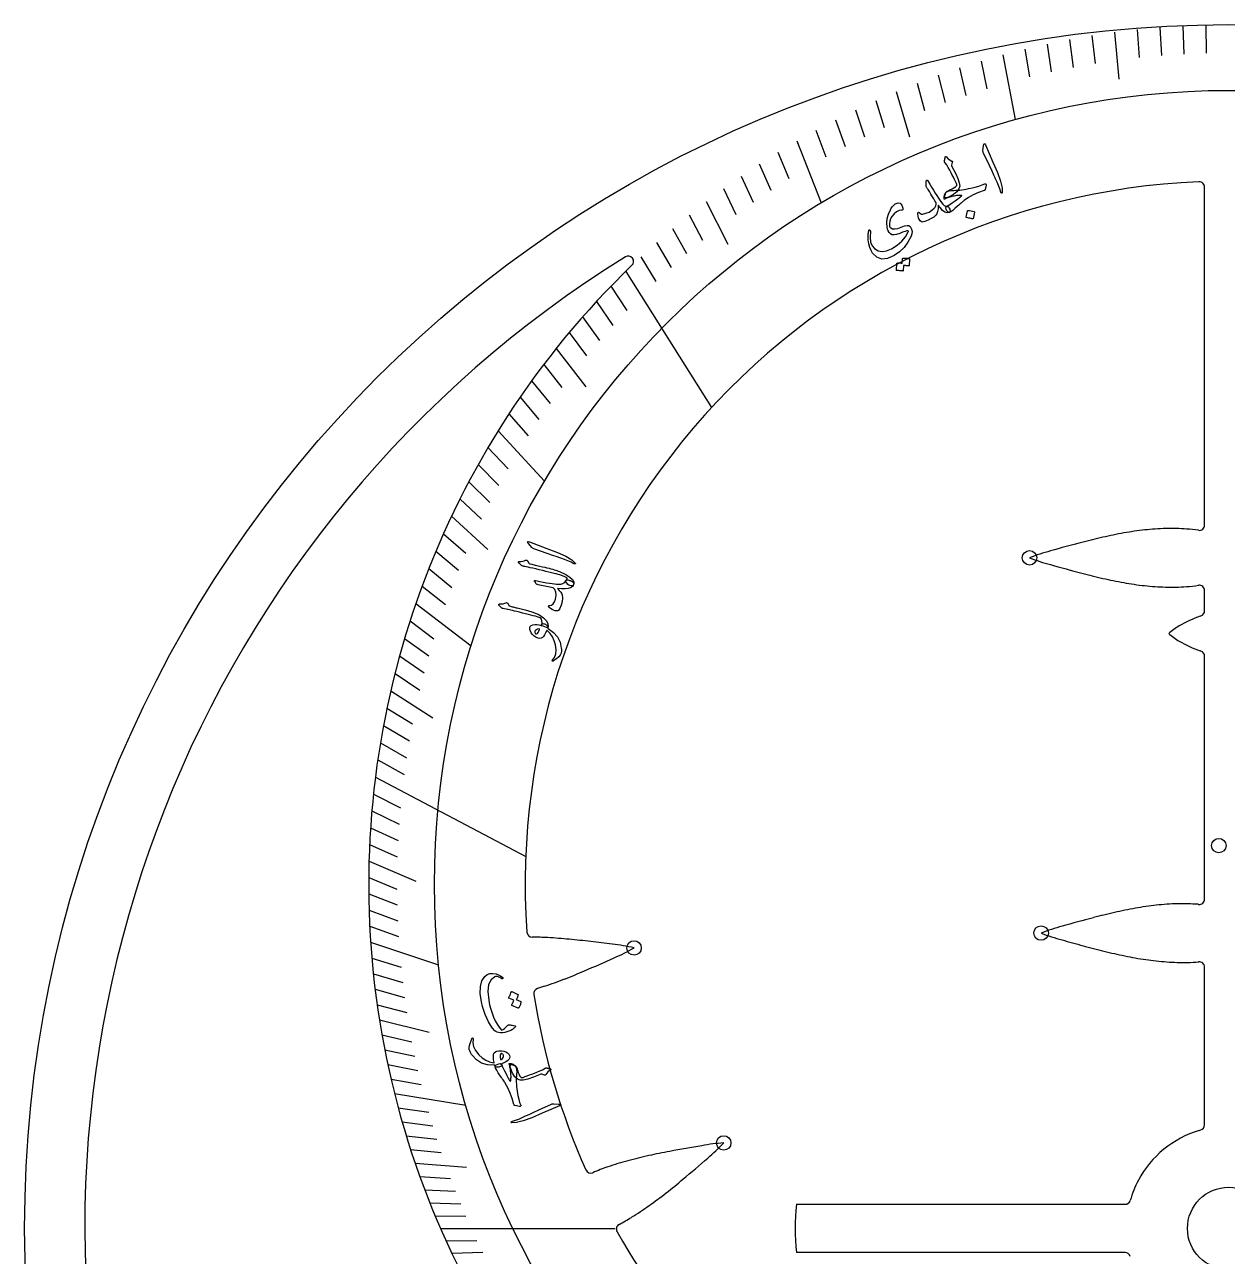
# Model space of a CAD drawing. Header units: millimetres. Extents: x -56 to 56, y -56 to 56.
# Drawn here: x -55.8 to -0.1, y -1.3 to 55.8 of the extents above; entities that cross this region are included whole.
import ezdxf

# ---------------------------------------------------------------- set-up
doc = ezdxf.new("R2010")
doc.units = ezdxf.units.MM
for name, color, linetype in [('CUT_INNER', 6, 'Continuous'), ('CUT_OUTER', 1, 'Continuous'), ('ENGRAVE', 7, 'Continuous'), ('ENGRAVE_FINE', 8, 'Continuous'), ('TEXT', 5, 'Continuous')]:
    doc.layers.add(name, color=color, linetype=linetype)

msp = doc.modelspace()

# ---------------------------------------------------------------- linework, layer by layer
at = {"layer": 'CUT_INNER'}
for points in [[(-1.116, 32.607), (-1.116, 48.267)], [(-1.116, 28.631), (-1.116, 29.563)], [(-1.32, 28.383), (-1.285, 28.395)], [(-1.285, 26.756), (-1.32, 26.768)], [(-1.116, 15.269), (-1.116, 26.52)], [(-1.411, 15.022), (-1.391, 15.02)], [(-1.116, 4.802), (-1.116, 12.109)], [(-31.711, 11.223), (-32.028, 11.122)], [(-1.375, 4.539), (-1.296, 4.562)], [(-20.034, 1.116), (-20.029, 1.116), (-4.802, 1.116)], [(-4.802, -1.116), (-20.029, -1.116), (-20.034, -1.116)]]:
    msp.add_lwpolyline(points, dxfattribs=at)
msp.add_circle((0, 0), 1.91, dxfattribs=at)
for centre, radius, start, end in [((0, 15.945), 32.601, 92.4188, 183.8888), ((-1.366, 48.267), 0.25, 0, 92.2852), ((0, 0), 53.01, 121.8334, 268.5162), ((0, 15.945), 39.855, 133.9397, 237.8998), ((-27.828, 44.824), 0.25, 313.8226, 121.8164), ((-1.366, 32.607), 0.25, 261.1226, 360), ((1.505, -0.018), 32.885, 102.8921, 104.6339), ((-1.242, 11.997), 20.559, 100.1383, 102.9003), ((-2.279, 17.8), 14.665, 96.3045, 100.1384), ((-2.626, 20.918), 11.528, 91.4577, 96.296), ((-2.672, 22.61), 9.835, 85.781, 91.4404), ((-2.242, 27.113), 5.313, 80.9299, 86.8262), ((9.364, -30.165), 64.04, 104.62257, 105.97285), ((-6.112, 23.183), 8.495, 104.6346, 111.5224), ((-6.115, 38.979), 8.486, 248.4758, 255.3619), ((10.36, 95.977), 67.814, 254.06341, 255.33844), ((1.514, 62.222), 32.92, 255.3644, 257.1026), ((-1.237, 50.197), 20.584, 257.0944, 259.8499), ((-2.277, 44.388), 14.683, 259.8498, 263.6745), ((-2.625, 41.265), 11.54, 263.6829, 268.5111), ((-2.672, 39.568), 9.843, 268.5283, 274.179), ((-2.246, 35.084), 5.34, 273.1322, 279.0683), ((-1.366, 29.563), 0.25, 0, 98.8774), ((-1.366, 28.631), 0.25, 288.7969, 360), ((1.079, 21.891), 6.921, 110.2804, 119.1679), ((1.086, 22.862), 6.096, 123.6772, 129.3499), ((1.7, 33.118), 7.126, 231.0604, 235.9125), ((1.078, 33.258), 6.919, 240.8309, 249.7208), ((-1.366, 26.52), 0.25, 360, 71.2031), ((-1.743, 0.404), 14.665, 96.3045, 100.1384), ((-2.089, 3.522), 11.528, 91.4577, 96.296), ((-2.135, 5.214), 9.835, 85.781, 91.4404), ((-1.366, 15.269), 0.25, 264.2315, 360), ((9.901, -47.562), 64.04, 104.62257, 105.97285), ((2.042, -17.414), 32.885, 102.8921, 104.6339), ((-0.705, -5.399), 20.559, 100.1383, 102.9003), ((-32.276, 13.752), 0.25, 184.043, 269.2518), ((-5.575, 5.786), 8.495, 104.6346, 111.5224), ((-32.331, 0.766), 12.736, 86.4896, 89.7675), ((-32.986, -12.009), 25.527, 84.5471, 86.7793), ((-34.755, -30.654), 44.256, 83.2658, 84.5611), ((-37.948, -58.233), 72.019, 82.51338, 83.316), ((-29.482, 4.725), 8.498, 76.9199, 83.7971), ((-5.578, 21.583), 8.486, 248.4758, 255.3619), ((12.037, 82.628), 72.019, 254.07588, 254.8785), ((-31.802, 20.362), 8.496, 293.0722, 299.96), ((4.832, 55.816), 44.256, 254.8283, 256.1236), ((0.346, 37.633), 25.527, 256.1096, 258.3418), ((-1.346, 29.426), 17.148, 258.3379, 261.6289), ((-54.938, 70.861), 64.04, 293.06007, 294.41035), ((-1.969, 25.2), 12.876, 261.6329, 265.9749), ((-2.134, 22.885), 10.555, 265.9879, 271.2565), ((-1.928, 17.894), 5.563, 270.2637, 275.5424), ((-1.366, 12.109), 0.25, 360, 95.7685), ((-38.26, 30.711), 20.559, 288.5758, 291.3378), ((-42.74, 42.193), 32.885, 291.3296, 293.0714), ((-31.952, 10.884), 0.25, 107.6232, 188.9648), ((-0.012, 15.941), 32.588, 188.9979, 203.953), ((-1.366, 4.802), 0.25, 286.1719, 360), ((0, 0), 4.743, 106.8565, 151.8935), ((-19.8, -28.778), 32.92, 100.6769, 102.4151), ((-13.366, -63.074), 67.814, 99.37591, 100.65094), ((-22.84, -4.516), 8.498, 93.7949, 100.6721), ((-29.599, 9.775), 8.496, 309.9472, 316.835), ((-23.999, -11.035), 14.683, 105.1623, 108.987), ((-22.455, -16.731), 20.584, 102.4069, 105.1624), ((-66.398, 51.383), 64.04, 309.93507, 311.28535), ((-29.565, 2.813), 0.25, 204.082, 292.6314), ((-25.946, -5.545), 8.858, 108.6294, 113.434), ((-46.404, 27.49), 32.885, 308.2046, 309.9464), ((-0.025, 0.011), 4.716, 151.8732, 164.1876), ((-38.783, 17.803), 20.559, 305.4508, 308.2128), ((-4.802, 1.366), 0.25, 270, 343.8281), ((-35.365, 13.002), 14.665, 301.617, 305.4509), ((-8.7, 0), 11.389, 174.3779, 185.6221), ((-28.129, -0.034), 0.25, 117.9936, 209.707), ((-31.883, 7.204), 7.904, 297.3979, 302.1581), ((-0.003, 15.942), 32.597, 209.598, 237.4712), ((-4.802, -1.366), 0.25, 16.1719, 90)]:
    msp.add_arc(centre, radius, start, end, dxfattribs=at)
at = {"layer": 'CUT_OUTER'}
msp.add_circle((0, 0), 55.8, dxfattribs=at)
at = {"layer": 'ENGRAVE'}
for points in [[(-10.467, 54.401), (-9.889, 51.4)], [(-20.019, 50.407), (-18.881, 47.542)], [(-27.946, 44.361), (-23.967, 38.045)], [(-33.854, 36.976), (-31.71, 34.635)], [(-37.667, 28.967), (-35.109, 26.999)], [(-39.543, 20.923), (-32.575, 17.236)], [(-39.764, 13.264), (-36.619, 12.215)], [(-38.657, 6.247), (-35.358, 5.714)], [(-36.526, 0), (-28.435, 0)]]:
    msp.add_lwpolyline(points, dxfattribs=at)
for centre, radius in [((0, 15.945), 36.808), ((-9.229, 31.085), 0.335), ((-0.457, 17.745), 0.335), ((-8.693, 13.689), 0.335), ((-27.558, 13.002), 0.335), ((-23.402, 3.963), 0.335)]:
    msp.add_circle(centre, radius, dxfattribs=at)
at = {"layer": 'ENGRAVE_FINE'}
for points in [[(-5.293, 55.447), (-5.086, 53.279)], [(-4.24, 55.574), (-4.141, 54.271)], [(-3.184, 55.673), (-3.109, 54.369)], [(-2.124, 55.743), (-2.074, 54.438)], [(-1.062, 55.786), (-1.038, 54.48)], [(-8.419, 54.901), (-8.221, 53.608)], [(-7.383, 55.11), (-7.21, 53.814)], [(-6.341, 55.292), (-6.192, 53.994)], [(-9.447, 54.664), (-9.224, 53.374)], [(-12.477, 53.797), (-12.181, 52.519)], [(-11.477, 54.112), (-11.205, 52.83)], [(-13.466, 53.456), (-13.146, 52.184)], [(-15.408, 52.701), (-14.793, 50.598)], [(-14.443, 53.091), (-14.099, 51.824)], [(-16.36, 52.288), (-15.967, 51.032)], [(-18.22, 51.392), (-17.779, 50.149)], [(-17.297, 51.851), (-16.88, 50.602)], [(-19.127, 50.91), (-18.663, 49.675)], [(-20.894, 49.884), (-20.383, 48.665)], [(-21.752, 49.341), (-21.218, 48.13)], [(-22.592, 48.778), (-22.035, 47.576)], [(-23.414, 48.197), (-22.834, 47.004)], [(-24.218, 47.598), (-23.213, 45.624)], [(-25.003, 46.982), (-24.378, 45.807)], [(-25.768, 46.349), (-25.121, 45.185)], [(-26.514, 45.701), (-25.845, 44.547)], [(-27.24, 45.038), (-26.549, 43.895)], [(-28.631, 43.67), (-27.896, 42.55)], [(-29.296, 42.967), (-28.54, 41.859)], [(-29.939, 42.252), (-29.163, 41.156)], [(-30.562, 41.526), (-29.765, 40.442)], [(-31.164, 40.789), (-29.799, 39.003)], [(-31.744, 40.043), (-30.906, 38.986)], [(-32.304, 39.288), (-31.445, 38.244)], [(-32.842, 38.525), (-31.963, 37.494)], [(-33.358, 37.754), (-32.461, 36.738)], [(-34.329, 36.192), (-33.393, 35.206)], [(-34.782, 35.403), (-33.827, 34.431)], [(-35.215, 34.609), (-34.242, 33.653)], [(-35.626, 33.811), (-34.635, 32.87)], [(-36.017, 33.009), (-34.333, 31.466)], [(-36.388, 32.204), (-35.361, 31.296)], [(-36.737, 31.397), (-35.694, 30.505)], [(-37.067, 30.588), (-36.007, 29.713)], [(-37.377, 29.778), (-36.3, 28.92)], [(-37.938, 28.156), (-36.829, 27.332)], [(-38.19, 27.345), (-37.065, 26.54)], [(-38.422, 26.535), (-37.282, 25.747)], [(-38.636, 25.726), (-37.481, 24.957)], [(-38.831, 24.919), (-36.879, 23.666)], [(-39.009, 24.114), (-37.825, 23.382)], [(-39.168, 23.312), (-37.971, 22.599)], [(-39.31, 22.512), (-38.099, 21.819)], [(-39.435, 21.716), (-38.211, 21.042)], [(-39.634, 20.135), (-38.385, 19.5)], [(-39.709, 19.35), (-38.448, 18.736)], [(-39.768, 18.57), (-38.495, 17.976)], [(-39.812, 17.796), (-38.528, 17.222)], [(-39.84, 17.026), (-37.678, 16.102)], [(-39.853, 16.262), (-38.548, 15.729)], [(-39.852, 15.504), (-38.537, 14.992)], [(-39.837, 14.751), (-38.512, 14.26)], [(-39.807, 14.004), (-38.474, 13.535)], [(-39.708, 12.531), (-38.357, 12.104)], [(-39.639, 11.804), (-38.28, 11.399)], [(-39.557, 11.084), (-38.191, 10.701)], [(-39.463, 10.371), (-38.089, 10.01)], [(-39.357, 9.665), (-37.051, 9.099)], [(-39.239, 8.966), (-37.852, 8.649)], [(-39.11, 8.275), (-37.717, 7.98)], [(-38.969, 7.591), (-37.572, 7.319)], [(-38.818, 6.915), (-37.416, 6.665)], [(-38.485, 5.586), (-37.073, 5.381)], [(-38.303, 4.934), (-36.888, 4.751)], [(-38.112, 4.289), (-36.694, 4.129)], [(-37.911, 3.652), (-36.49, 3.515)], [(-37.702, 3.023), (-35.323, 2.832)], [(-37.483, 2.402), (-36.057, 2.311)], [(-37.256, 1.789), (-35.829, 1.721)], [(-37.021, 1.185), (-35.592, 1.139)], [(-36.777, 0.588), (-35.348, 0.566)], [(-36.267, -0.58), (-34.838, -0.557)], [(-36.001, -1.152), (-34.573, -1.107)]]:
    msp.add_lwpolyline(points, dxfattribs=at)
at = {"layer": 'TEXT'}
for points in [[(-11.364, 50.185), (-11.351, 50.258), (-11.332, 50.289), (-11.305, 50.277), (-11.272, 50.223), (-10.925, 49.432), (-10.715, 48.945), (-10.575, 48.548), (-10.502, 48.239), (-10.497, 48.021), (-10.503, 48.001), (-10.509, 47.989), (-10.518, 47.985), (-10.527, 47.989), (-10.536, 47.997), (-10.544, 48.008), (-10.552, 48.023), (-10.558, 48.041), (-10.606, 48.186), (-10.663, 48.337), (-10.729, 48.494), (-10.806, 48.658), (-10.825, 48.702), (-10.878, 48.818), (-10.965, 49.007), (-11.086, 49.268), (-11.363, 49.845), (-11.376, 49.877), (-11.384, 49.907), (-11.388, 49.936), (-11.387, 49.963)], [(-12.614, 48.438), (-12.658, 48.529), (-12.705, 48.625), (-12.756, 48.725), (-12.81, 48.829), (-12.868, 48.938), (-12.93, 49.051), (-12.996, 49.17), (-13.067, 49.294), (-13.161, 49.411), (-13.168, 49.429), (-13.173, 49.446), (-13.174, 49.464), (-13.173, 49.482), (-13.171, 49.492), (-13.169, 49.504), (-13.166, 49.52), (-13.162, 49.539), (-13.157, 49.562), (-13.151, 49.588), (-13.146, 49.617), (-13.139, 49.65), (-13.137, 49.661), (-13.132, 49.669), (-13.125, 49.676), (-13.116, 49.681), (-13.107, 49.683), (-13.099, 49.681), (-13.09, 49.675), (-13.082, 49.665), (-13.033, 49.609), (-12.976, 49.56), (-12.91, 49.516), (-12.836, 49.477), (-12.817, 49.466), (-12.806, 49.451), (-12.803, 49.434), (-12.808, 49.413), (-12.843, 49.29), (-12.844, 49.276), (-12.842, 49.26), (-12.836, 49.24), (-12.826, 49.218), (-12.665, 48.912), (-12.552, 48.66), (-12.485, 48.462), (-12.465, 48.319), (-12.499, 48.183), (-12.598, 48.052), (-12.76, 47.924), (-12.987, 47.799), (-13.077, 47.767), (-13.132, 47.777), (-13.152, 47.828), (-13.136, 47.92), (-13.131, 47.933), (-13.127, 47.945), (-13.123, 47.958), (-13.12, 47.97), (-13.116, 47.982), (-13.113, 47.993), (-13.109, 48.004), (-13.106, 48.015), (-13.096, 48.038), (-13.081, 48.057), (-13.061, 48.073), (-13.035, 48.086), (-12.919, 48.137), (-12.818, 48.186), (-12.732, 48.234), (-12.662, 48.28), (-12.626, 48.313), (-12.605, 48.35), (-12.601, 48.392), (-12.614, 48.438)], [(-13.067, 47.378), (-13.039, 47.377), (-13.013, 47.367), (-12.99, 47.348), (-12.968, 47.321), (-12.947, 47.285), (-12.93, 47.249), (-12.919, 47.213), (-12.912, 47.177), (-12.912, 47.144), (-12.917, 47.118), (-12.928, 47.099), (-12.946, 47.087), (-13.052, 47.074), (-13.16, 47.108), (-13.268, 47.19), (-13.378, 47.32), (-13.395, 47.343), (-13.41, 47.363), (-13.422, 47.38), (-13.433, 47.394), (-13.441, 47.405), (-13.446, 47.412), (-13.45, 47.417), (-13.451, 47.419), (-13.46, 47.426), (-13.466, 47.426), (-13.469, 47.42), (-13.469, 47.407), (-13.47, 47.26), (-13.489, 47.137), (-13.525, 47.037), (-13.579, 46.962), (-13.67, 46.881), (-13.784, 46.806), (-13.921, 46.734), (-14.083, 46.667), (-14.204, 46.651), (-14.299, 46.705), (-14.368, 46.828), (-14.411, 47.022), (-14.412, 47.047), (-14.408, 47.068), (-14.4, 47.083), (-14.387, 47.095), (-14.371, 47.1), (-14.356, 47.098), (-14.339, 47.09), (-14.323, 47.074), (-14.288, 47.04), (-14.254, 47.018), (-14.221, 47.007), (-14.189, 47.008), (-14.028, 47.053), (-13.884, 47.114), (-13.757, 47.193), (-13.646, 47.288), (-13.603, 47.342), (-13.574, 47.402), (-13.56, 47.468), (-13.56, 47.54), (-13.574, 47.568), (-13.611, 47.632), (-13.671, 47.731), (-13.754, 47.865), (-13.798, 47.938), (-13.837, 48.003), (-13.872, 48.061), (-13.903, 48.112), (-13.929, 48.156), (-13.951, 48.192), (-13.969, 48.221), (-13.982, 48.241), (-14, 48.273), (-14.012, 48.303), (-14.018, 48.33), (-14.02, 48.355), (-14.018, 48.387), (-14.017, 48.416), (-14.015, 48.444), (-14.014, 48.47), (-14.013, 48.493), (-14.012, 48.514), (-14.012, 48.532), (-14.013, 48.549), (-14.012, 48.562), (-14.007, 48.573), (-14, 48.581), (-13.989, 48.586), (-13.975, 48.586), (-13.963, 48.583), (-13.953, 48.577), (-13.945, 48.566), (-13.854, 48.41), (-13.767, 48.262), (-13.683, 48.123), (-13.602, 47.993), (-13.524, 47.872), (-13.45, 47.76), (-13.38, 47.656), (-13.314, 47.561), (-13.245, 47.474), (-13.181, 47.415), (-13.122, 47.383), (-13.067, 47.378)], [(-12.736, 48.119), (-12.645, 48.12), (-12.553, 48.125), (-12.457, 48.133), (-12.36, 48.145), (-12.261, 48.16), (-12.159, 48.177), (-12.057, 48.197), (-11.952, 48.22), (-11.752, 48.267), (-11.577, 48.316), (-11.428, 48.367), (-11.303, 48.419), (-11.29, 48.424), (-11.277, 48.425), (-11.267, 48.421), (-11.257, 48.413), (-11.249, 48.403), (-11.244, 48.391), (-11.242, 48.377), (-11.243, 48.362), (-11.281, 48.152), (-11.285, 48.135), (-11.295, 48.121), (-11.309, 48.112), (-11.327, 48.106), (-11.591, 48.017), (-11.835, 47.91), (-12.059, 47.784), (-12.263, 47.641), (-12.274, 47.632), (-12.293, 47.617), (-12.319, 47.595), (-12.353, 47.566), (-12.394, 47.53), (-12.443, 47.487), (-12.499, 47.437), (-12.562, 47.38), (-12.685, 47.27), (-12.79, 47.185), (-12.877, 47.124), (-12.946, 47.087), (-12.967, 47.086), (-12.992, 47.1), (-13.022, 47.128), (-13.056, 47.17), (-13.096, 47.245), (-13.111, 47.305), (-13.1, 47.35), (-13.064, 47.38), (-13.003, 47.412), (-12.92, 47.466), (-12.813, 47.54), (-12.683, 47.634), (-12.617, 47.681), (-12.559, 47.723), (-12.51, 47.759), (-12.468, 47.788), (-12.435, 47.812), (-12.411, 47.83), (-12.395, 47.842), (-12.388, 47.848), (-12.386, 47.851), (-12.384, 47.853), (-12.382, 47.855), (-12.38, 47.857), (-12.379, 47.858), (-12.378, 47.859), (-12.376, 47.86), (-12.374, 47.861), (-12.366, 47.87), (-12.364, 47.876), (-12.369, 47.88), (-12.379, 47.882), (-12.422, 47.885), (-12.468, 47.885), (-12.514, 47.884), (-12.562, 47.88), (-12.612, 47.874), (-12.663, 47.866), (-12.716, 47.856), (-12.771, 47.844), (-12.824, 47.832), (-12.876, 47.818), (-12.927, 47.803), (-12.977, 47.788), (-13.025, 47.771), (-13.071, 47.753), (-13.115, 47.734), (-13.157, 47.714), (-13.169, 47.71), (-13.178, 47.711), (-13.185, 47.717), (-13.189, 47.727), (-13.191, 47.747), (-13.191, 47.767), (-13.191, 47.787), (-13.188, 47.807), (-13.185, 47.828), (-13.181, 47.849), (-13.176, 47.871), (-13.171, 47.894), (-13.157, 47.939), (-13.139, 47.976), (-13.119, 48.005), (-13.095, 48.027), (-13.029, 48.065), (-12.947, 48.093), (-12.849, 48.111), (-12.736, 48.119)], [(-15.158, 47.2), (-15.278, 47.183), (-15.393, 47.128), (-15.505, 47.034), (-15.611, 46.901), (-15.668, 46.796), (-15.703, 46.687), (-15.718, 46.573), (-15.712, 46.456), (-15.707, 46.434), (-15.697, 46.414), (-15.682, 46.395), (-15.664, 46.378), (-15.581, 46.336), (-15.472, 46.328), (-15.339, 46.353), (-15.181, 46.41), (-15.025, 46.467), (-14.903, 46.491), (-14.816, 46.482), (-14.762, 46.44), (-14.704, 46.326), (-14.676, 46.212), (-14.68, 46.099), (-14.714, 45.987), (-14.862, 45.715), (-15.043, 45.476), (-15.257, 45.271), (-15.506, 45.098), (-15.806, 44.963), (-16.071, 44.935), (-16.302, 45.014), (-16.501, 45.201), (-16.575, 45.323), (-16.634, 45.468), (-16.676, 45.637), (-16.702, 45.829), (-16.705, 45.884), (-16.706, 45.939), (-16.706, 45.992), (-16.704, 46.044), (-16.701, 46.096), (-16.695, 46.146), (-16.689, 46.197), (-16.68, 46.246), (-16.674, 46.268), (-16.664, 46.281), (-16.651, 46.285), (-16.634, 46.279), (-16.621, 46.269), (-16.612, 46.255), (-16.608, 46.24), (-16.607, 46.222), (-16.621, 45.949), (-16.594, 45.724), (-16.526, 45.548), (-16.419, 45.42), (-16.246, 45.318), (-16.058, 45.282), (-15.854, 45.312), (-15.632, 45.408), (-15.371, 45.574), (-15.153, 45.759), (-14.979, 45.964), (-14.848, 46.191), (-14.842, 46.208), (-14.843, 46.221), (-14.851, 46.23), (-14.867, 46.236), (-14.918, 46.236), (-14.999, 46.218), (-15.109, 46.181), (-15.247, 46.125), (-15.39, 46.074), (-15.509, 46.053), (-15.604, 46.062), (-15.675, 46.103), (-15.73, 46.166), (-15.775, 46.238), (-15.808, 46.321), (-15.829, 46.415), (-15.843, 46.613), (-15.823, 46.812), (-15.768, 47.012), (-15.677, 47.214), (-15.65, 47.264), (-15.623, 47.309), (-15.595, 47.35), (-15.567, 47.386), (-15.537, 47.418), (-15.508, 47.445), (-15.479, 47.468), (-15.449, 47.487), (-15.32, 47.536), (-15.22, 47.52), (-15.146, 47.439), (-15.101, 47.293), (-15.098, 47.25), (-15.106, 47.219), (-15.126, 47.203), (-15.158, 47.2)], [(-12.099, 47.169), (-12.097, 47.175), (-12.092, 47.18), (-12.085, 47.183), (-12.076, 47.186), (-12.004, 47.184), (-11.934, 47.175), (-11.865, 47.158), (-11.797, 47.135), (-11.79, 47.13), (-11.785, 47.124), (-11.783, 47.117), (-11.784, 47.11), (-11.838, 46.804), (-11.841, 46.796), (-11.848, 46.791), (-11.858, 46.791), (-11.871, 46.795), (-11.882, 46.798), (-11.9, 46.803), (-11.924, 46.808), (-11.955, 46.815), (-11.992, 46.823), (-12.037, 46.832), (-12.088, 46.842), (-12.147, 46.853), (-12.156, 46.855), (-12.161, 46.859), (-12.163, 46.864), (-12.161, 46.87)], [(-15.11, 44.957), (-15.108, 44.963), (-15.104, 44.968), (-15.098, 44.972), (-15.089, 44.976), (-15.054, 44.98), (-15.019, 44.981), (-14.985, 44.982), (-14.95, 44.98), (-14.916, 44.977), (-14.882, 44.972), (-14.848, 44.965), (-14.813, 44.956), (-14.805, 44.952), (-14.799, 44.946), (-14.796, 44.939), (-14.795, 44.93), (-14.815, 44.62), (-14.817, 44.615), (-14.823, 44.612), (-14.832, 44.611), (-14.844, 44.612), (-14.854, 44.615), (-14.868, 44.617), (-14.888, 44.62), (-14.913, 44.622), (-14.943, 44.625), (-14.979, 44.628), (-15.021, 44.631), (-15.068, 44.634), (-15.082, 44.393), (-15.084, 44.384), (-15.09, 44.38), (-15.1, 44.378), (-15.113, 44.38), (-15.124, 44.382), (-15.142, 44.385), (-15.166, 44.388), (-15.197, 44.391), (-15.234, 44.395), (-15.279, 44.399), (-15.331, 44.403), (-15.389, 44.407), (-15.396, 44.41), (-15.401, 44.413), (-15.403, 44.418), (-15.402, 44.424), (-15.38, 44.727), (-15.379, 44.733), (-15.375, 44.738), (-15.369, 44.742), (-15.36, 44.746), (-15.331, 44.751), (-15.302, 44.753), (-15.273, 44.755), (-15.244, 44.754), (-15.215, 44.752), (-15.186, 44.748), (-15.158, 44.743), (-15.13, 44.737)], [(-32.439, 31.733), (-32.482, 31.793), (-32.49, 31.829), (-32.463, 31.84), (-32.401, 31.826), (-31.593, 31.521), (-31.098, 31.331), (-30.715, 31.154), (-30.444, 30.991), (-30.284, 30.842), (-30.274, 30.824), (-30.27, 30.811), (-30.273, 30.802), (-30.282, 30.798), (-30.294, 30.798), (-30.308, 30.8), (-30.324, 30.805), (-30.342, 30.812), (-30.478, 30.879), (-30.626, 30.944), (-30.785, 31.006), (-30.956, 31.066), (-31, 31.083), (-31.12, 31.126), (-31.316, 31.195), (-31.588, 31.291), (-32.195, 31.497), (-32.226, 31.51), (-32.253, 31.525), (-32.276, 31.542), (-32.296, 31.562)], [(-32.894, 30.839), (-32.906, 30.852), (-32.913, 30.866), (-32.915, 30.879), (-32.912, 30.892), (-32.905, 30.903), (-32.895, 30.91), (-32.882, 30.915), (-32.866, 30.916), (-32.788, 30.916), (-32.714, 30.926), (-32.646, 30.944), (-32.582, 30.972), (-32.556, 30.979), (-32.533, 30.976), (-32.512, 30.962), (-32.493, 30.939), (-32.484, 30.925), (-32.475, 30.91), (-32.467, 30.895), (-32.458, 30.881), (-32.449, 30.866), (-32.441, 30.851), (-32.432, 30.837), (-32.423, 30.822), (-32.391, 30.81), (-32.298, 30.786), (-32.143, 30.75), (-31.926, 30.701), (-31.807, 30.674), (-31.696, 30.648), (-31.592, 30.624), (-31.495, 30.6), (-31.407, 30.576), (-31.326, 30.554), (-31.254, 30.532), (-31.19, 30.512), (-31.13, 30.491), (-31.07, 30.468), (-31.012, 30.445), (-30.953, 30.421), (-30.896, 30.395), (-30.838, 30.367), (-30.78, 30.339), (-30.723, 30.309), (-30.536, 30.195), (-30.412, 30.085), (-30.349, 29.978), (-30.348, 29.874), (-30.366, 29.831), (-30.394, 29.803), (-30.431, 29.79), (-30.479, 29.791), (-30.529, 29.803), (-30.576, 29.824), (-30.62, 29.852), (-30.661, 29.889), (-30.696, 29.929), (-30.716, 29.965), (-30.721, 29.997), (-30.711, 30.025), (-30.7, 30.046), (-30.69, 30.064), (-30.681, 30.08), (-30.674, 30.094), (-30.668, 30.106), (-30.663, 30.117), (-30.661, 30.127), (-30.66, 30.135), (-30.701, 30.171), (-30.771, 30.209), (-30.87, 30.249), (-30.998, 30.291), (-31.075, 30.314), (-31.164, 30.338), (-31.265, 30.365), (-31.378, 30.393), (-31.503, 30.424), (-31.64, 30.457), (-31.789, 30.493), (-31.951, 30.53), (-32.108, 30.567), (-32.247, 30.599), (-32.367, 30.625), (-32.468, 30.647), (-32.55, 30.664), (-32.612, 30.677), (-32.656, 30.686), (-32.68, 30.69), (-32.71, 30.699), (-32.74, 30.712), (-32.77, 30.732), (-32.8, 30.757), (-32.814, 30.771), (-32.828, 30.784), (-32.84, 30.796), (-32.852, 30.807), (-32.864, 30.817), (-32.874, 30.825), (-32.884, 30.833), (-32.894, 30.839)], [(-30.346, 29.869), (-30.379, 29.808), (-30.415, 29.759), (-30.455, 29.721), (-30.499, 29.695), (-30.611, 29.66), (-30.75, 29.642), (-30.918, 29.64), (-31.112, 29.655), (-31.022, 29.567), (-30.955, 29.489), (-30.91, 29.422), (-30.887, 29.365), (-30.873, 29.213), (-30.89, 29.052), (-30.938, 28.883), (-31.017, 28.705), (-31.051, 28.659), (-31.095, 28.631), (-31.15, 28.621), (-31.215, 28.63), (-31.286, 28.654), (-31.358, 28.69), (-31.43, 28.74), (-31.504, 28.803), (-31.513, 28.814), (-31.519, 28.825), (-31.521, 28.836), (-31.52, 28.848), (-31.514, 28.861), (-31.505, 28.87), (-31.493, 28.875), (-31.478, 28.875), (-31.385, 28.895), (-31.308, 28.949), (-31.248, 29.038), (-31.203, 29.162), (-31.17, 29.348), (-31.176, 29.498), (-31.222, 29.613), (-31.307, 29.692), (-31.995, 29.835), (-32.026, 29.843), (-32.052, 29.854), (-32.073, 29.867), (-32.089, 29.883), (-32.161, 29.981), (-32.17, 29.994), (-32.176, 30.006), (-32.178, 30.015), (-32.177, 30.023), (-32.168, 30.03), (-32.154, 30.033), (-32.133, 30.032), (-32.106, 30.027), (-31.931, 29.989), (-31.769, 29.956), (-31.62, 29.928), (-31.483, 29.905), (-31.36, 29.887), (-31.249, 29.874), (-31.152, 29.865), (-31.067, 29.86), (-30.952, 29.869), (-30.854, 29.9), (-30.773, 29.953), (-30.709, 30.029), (-30.69, 30.049), (-30.662, 30.06), (-30.626, 30.061), (-30.582, 30.053), (-30.56, 30.047), (-30.538, 30.039), (-30.517, 30.03), (-30.495, 30.021), (-30.474, 30.01), (-30.453, 29.997), (-30.433, 29.983), (-30.413, 29.968), (-30.378, 29.936), (-30.356, 29.909), (-30.345, 29.887), (-30.346, 29.869)], [(-33.688, 28.757), (-33.733, 28.8), (-33.768, 28.835), (-33.794, 28.86), (-33.812, 28.875), (-33.822, 28.886), (-33.829, 28.897), (-33.831, 28.909), (-33.828, 28.921), (-33.821, 28.933), (-33.811, 28.941), (-33.797, 28.945), (-33.781, 28.946), (-33.7, 28.948), (-33.623, 28.958), (-33.551, 28.975), (-33.485, 29.001), (-33.464, 29.008), (-33.445, 29.005), (-33.427, 28.991), (-33.411, 28.969), (-33.338, 28.854), (-33.291, 28.842), (-33.245, 28.83), (-33.199, 28.818), (-33.154, 28.806), (-33.11, 28.795), (-33.066, 28.784), (-33.024, 28.773), (-32.982, 28.763), (-32.597, 28.666), (-32.299, 28.582), (-32.089, 28.511), (-31.965, 28.454), (-31.759, 28.303), (-31.62, 28.157), (-31.548, 28.017), (-31.542, 27.882), (-31.543, 27.879), (-31.545, 27.875), (-31.546, 27.872), (-31.547, 27.869), (-31.573, 27.857), (-31.62, 27.86), (-31.688, 27.88), (-31.777, 27.915), (-31.809, 27.931), (-31.83, 27.949), (-31.84, 27.97), (-31.838, 27.994), (-31.823, 28.082), (-31.827, 28.163), (-31.849, 28.234), (-31.89, 28.297), (-31.96, 28.321), (-32.04, 28.346), (-32.13, 28.373), (-32.23, 28.401), (-32.341, 28.43), (-32.461, 28.46), (-32.589, 28.492), (-32.728, 28.526), (-32.863, 28.559), (-32.986, 28.589), (-33.094, 28.615), (-33.189, 28.637), (-33.27, 28.655), (-33.337, 28.671), (-33.391, 28.684), (-33.43, 28.694), (-33.63, 28.731), (-33.649, 28.737), (-33.665, 28.743), (-33.678, 28.75), (-33.688, 28.757)], [(-31.53, 27.804), (-31.288, 27.627), (-31.108, 27.418), (-30.988, 27.176), (-30.929, 26.901), (-30.926, 26.865), (-30.924, 26.829), (-30.924, 26.795), (-30.925, 26.761), (-30.927, 26.729), (-30.931, 26.698), (-30.936, 26.668), (-30.943, 26.64), (-30.976, 26.576), (-31.044, 26.498), (-31.147, 26.407), (-31.283, 26.302), (-31.301, 26.292), (-31.317, 26.288), (-31.33, 26.289), (-31.34, 26.296), (-31.347, 26.307), (-31.348, 26.318), (-31.343, 26.33), (-31.332, 26.343), (-31.238, 26.468), (-31.184, 26.627), (-31.172, 26.818), (-31.199, 27.044), (-31.253, 27.24), (-31.336, 27.418), (-31.447, 27.576), (-31.586, 27.715), (-31.592, 27.716), (-31.598, 27.716), (-31.602, 27.714), (-31.606, 27.711), (-31.654, 27.602), (-31.702, 27.512), (-31.75, 27.441), (-31.799, 27.389), (-31.857, 27.355), (-31.924, 27.346), (-32.001, 27.359), (-32.087, 27.396), (-32.098, 27.402), (-32.109, 27.409), (-32.12, 27.416), (-32.132, 27.423), (-32.143, 27.431), (-32.155, 27.44), (-32.167, 27.449), (-32.18, 27.459), (-32.261, 27.532), (-32.322, 27.607), (-32.364, 27.684), (-32.387, 27.765), (-32.388, 27.839), (-32.366, 27.899), (-32.32, 27.943), (-32.25, 27.973), (-32.163, 27.989), (-32.068, 27.99), (-31.965, 27.976), (-31.855, 27.948), (-31.852, 27.954), (-31.85, 27.961), (-31.849, 27.967), (-31.847, 27.973), (-31.846, 27.979), (-31.844, 27.985), (-31.842, 27.992), (-31.84, 27.998), (-31.827, 28.018), (-31.806, 28.03), (-31.778, 28.033), (-31.742, 28.028), (-31.704, 28.017), (-31.668, 28.003), (-31.633, 27.984), (-31.598, 27.962), (-31.569, 27.939), (-31.55, 27.919), (-31.54, 27.901), (-31.541, 27.885), (-31.564, 27.824), (-31.558, 27.821), (-31.551, 27.817), (-31.541, 27.811), (-31.53, 27.804)], [(-31.957, 27.786), (-32.03, 27.774), (-32.086, 27.752), (-32.126, 27.72), (-32.15, 27.678), (-32.152, 27.649), (-32.15, 27.622), (-32.142, 27.595), (-32.129, 27.57), (-32.121, 27.561), (-32.11, 27.556), (-32.096, 27.556), (-32.08, 27.56), (-32.038, 27.583), (-32, 27.625), (-31.966, 27.684), (-31.935, 27.763), (-31.934, 27.772), (-31.937, 27.778), (-31.945, 27.783), (-31.957, 27.786)], [(-33.071, 9.332), (-33.095, 9.304), (-33.123, 9.277), (-33.154, 9.251), (-33.189, 9.226), (-33.227, 9.202), (-33.267, 9.18), (-33.311, 9.16), (-33.358, 9.14), (-33.453, 9.108), (-33.549, 9.085), (-33.646, 9.072), (-33.744, 9.069), (-33.834, 9.075), (-33.908, 9.093), (-33.968, 9.12), (-34.013, 9.158), (-34.116, 9.287), (-34.213, 9.427), (-34.302, 9.577), (-34.384, 9.739), (-34.458, 9.912), (-34.524, 10.095), (-34.581, 10.29), (-34.629, 10.495), (-34.684, 10.885), (-34.676, 11.213), (-34.606, 11.476), (-34.476, 11.675), (-34.366, 11.763), (-34.241, 11.812), (-34.102, 11.823), (-33.95, 11.796), (-33.916, 11.785), (-33.882, 11.772), (-33.846, 11.756), (-33.81, 11.738), (-33.773, 11.718), (-33.734, 11.695), (-33.695, 11.671), (-33.655, 11.644), (-33.643, 11.635), (-33.636, 11.625), (-33.632, 11.614), (-33.632, 11.602), (-33.634, 11.593), (-33.639, 11.586), (-33.646, 11.579), (-33.657, 11.574), (-33.667, 11.571), (-33.676, 11.57), (-33.686, 11.573), (-33.696, 11.579), (-33.736, 11.604), (-33.776, 11.626), (-33.817, 11.645), (-33.859, 11.66), (-33.898, 11.669), (-33.935, 11.672), (-33.971, 11.669), (-34.004, 11.659), (-34.187, 11.525), (-34.298, 11.302), (-34.335, 10.989), (-34.295, 10.587), (-34.252, 10.369), (-34.2, 10.164), (-34.138, 9.971), (-34.067, 9.791), (-33.987, 9.623), (-33.899, 9.467), (-33.803, 9.324), (-33.698, 9.193), (-33.629, 9.221), (-33.557, 9.269), (-33.48, 9.336), (-33.4, 9.422), (-33.391, 9.426), (-33.374, 9.429), (-33.349, 9.431), (-33.316, 9.432), (-33.312, 9.431), (-33.309, 9.43), (-33.306, 9.43), (-33.305, 9.43), (-33.258, 9.428), (-33.206, 9.421), (-33.148, 9.411), (-33.083, 9.396), (-33.063, 9.389), (-33.054, 9.375), (-33.056, 9.356), (-33.071, 9.332)], [(-32.812, 10.513), (-32.807, 10.509), (-32.803, 10.504), (-32.801, 10.496), (-32.8, 10.487), (-32.808, 10.452), (-32.816, 10.418), (-32.826, 10.384), (-32.838, 10.352), (-32.851, 10.319), (-32.866, 10.288), (-32.883, 10.256), (-32.902, 10.225), (-32.908, 10.218), (-32.915, 10.215), (-32.923, 10.214), (-32.932, 10.216), (-33.223, 10.333), (-33.227, 10.337), (-33.228, 10.344), (-33.226, 10.353), (-33.221, 10.365), (-33.216, 10.373), (-33.209, 10.387), (-33.201, 10.405), (-33.191, 10.429), (-33.179, 10.458), (-33.165, 10.492), (-33.15, 10.533), (-33.132, 10.578), (-33.357, 10.674), (-33.364, 10.679), (-33.367, 10.687), (-33.365, 10.697), (-33.359, 10.709), (-33.353, 10.719), (-33.345, 10.736), (-33.335, 10.759), (-33.321, 10.788), (-33.306, 10.823), (-33.287, 10.865), (-33.266, 10.914), (-33.243, 10.97), (-33.238, 10.976), (-33.233, 10.979), (-33.228, 10.979), (-33.222, 10.977), (-32.944, 10.85), (-32.939, 10.846), (-32.935, 10.841), (-32.933, 10.833), (-32.933, 10.824), (-32.938, 10.794), (-32.944, 10.765), (-32.953, 10.737), (-32.963, 10.709), (-32.974, 10.682), (-32.986, 10.655), (-33, 10.629), (-33.015, 10.604)], [(-34.054, 7.566), (-34.355, 7.579), (-34.623, 7.661), (-34.859, 7.812), (-35.062, 8.032), (-35.084, 8.065), (-35.105, 8.097), (-35.125, 8.129), (-35.143, 8.161), (-35.158, 8.193), (-35.172, 8.224), (-35.184, 8.255), (-35.193, 8.285), (-35.2, 8.365), (-35.183, 8.476), (-35.144, 8.617), (-35.081, 8.789), (-35.07, 8.808), (-35.059, 8.82), (-35.047, 8.826), (-35.034, 8.824), (-35.023, 8.818), (-35.016, 8.807), (-35.014, 8.793), (-35.017, 8.776), (-35.033, 8.607), (-34.996, 8.43), (-34.904, 8.245), (-34.757, 8.053), (-34.602, 7.905), (-34.434, 7.793), (-34.253, 7.716), (-34.059, 7.675), (-34.053, 7.678), (-34.048, 7.681), (-34.045, 7.685), (-34.044, 7.69), (-34.066, 7.811), (-34.077, 7.917), (-34.076, 8.005), (-34.064, 8.078), (-34.033, 8.139), (-33.982, 8.185), (-33.91, 8.215), (-33.818, 8.23), (-33.805, 8.23), (-33.792, 8.231), (-33.779, 8.231), (-33.766, 8.23), (-33.752, 8.23), (-33.737, 8.229), (-33.722, 8.228), (-33.706, 8.226), (-33.599, 8.208), (-33.506, 8.178), (-33.429, 8.136), (-33.366, 8.082), (-33.324, 8.021), (-33.309, 7.959), (-33.323, 7.897), (-33.364, 7.833), (-33.427, 7.771), (-33.505, 7.716), (-33.598, 7.67), (-33.705, 7.63), (-33.703, 7.623), (-33.701, 7.617), (-33.699, 7.611), (-33.696, 7.605), (-33.694, 7.599), (-33.692, 7.593), (-33.69, 7.586), (-33.688, 7.579), (-33.687, 7.555), (-33.698, 7.533), (-33.719, 7.514), (-33.751, 7.498), (-33.788, 7.485), (-33.826, 7.476), (-33.866, 7.471), (-33.907, 7.47), (-33.944, 7.472), (-33.972, 7.479), (-33.99, 7.489), (-33.998, 7.502), (-34.015, 7.568), (-34.021, 7.567), (-34.029, 7.567), (-34.041, 7.566), (-34.054, 7.566)], [(-33.712, 7.825), (-33.658, 7.876), (-33.624, 7.926), (-33.608, 7.975), (-33.612, 8.024), (-33.625, 8.049), (-33.643, 8.071), (-33.663, 8.089), (-33.688, 8.103), (-33.7, 8.107), (-33.712, 8.105), (-33.723, 8.098), (-33.734, 8.085), (-33.757, 8.043), (-33.766, 7.986), (-33.761, 7.916), (-33.743, 7.832), (-33.739, 7.824), (-33.733, 7.82), (-33.724, 7.821), (-33.712, 7.825)], [(-33.002, 7.153), (-33.012, 7.064), (-33.017, 6.972), (-33.019, 6.878), (-33.017, 6.78), (-33.012, 6.68), (-33.004, 6.579), (-32.992, 6.475), (-32.977, 6.369), (-32.943, 6.166), (-32.904, 5.989), (-32.86, 5.838), (-32.812, 5.712), (-32.808, 5.698), (-32.808, 5.686), (-32.812, 5.675), (-32.82, 5.665), (-32.831, 5.658), (-32.843, 5.654), (-32.856, 5.652), (-32.871, 5.653), (-33.08, 5.699), (-33.097, 5.704), (-33.111, 5.714), (-33.12, 5.729), (-33.125, 5.748), (-33.202, 6.019), (-33.295, 6.274), (-33.404, 6.512), (-33.529, 6.734), (-33.536, 6.746), (-33.549, 6.767), (-33.569, 6.796), (-33.594, 6.834), (-33.626, 6.88), (-33.664, 6.935), (-33.708, 6.998), (-33.757, 7.07), (-33.851, 7.211), (-33.923, 7.331), (-33.972, 7.429), (-33.999, 7.506), (-33.997, 7.528), (-33.98, 7.551), (-33.947, 7.577), (-33.9, 7.604), (-33.82, 7.633), (-33.759, 7.638), (-33.716, 7.62), (-33.692, 7.579), (-33.668, 7.513), (-33.627, 7.42), (-33.568, 7.302), (-33.49, 7.159), (-33.451, 7.087), (-33.416, 7.024), (-33.386, 6.97), (-33.361, 6.925), (-33.34, 6.889), (-33.325, 6.862), (-33.315, 6.846), (-33.31, 6.838), (-33.307, 6.835), (-33.305, 6.833), (-33.303, 6.831), (-33.302, 6.829), (-33.301, 6.828), (-33.3, 6.826), (-33.299, 6.824), (-33.298, 6.823), (-33.291, 6.814), (-33.284, 6.811), (-33.28, 6.815), (-33.277, 6.825), (-33.27, 6.868), (-33.264, 6.913), (-33.261, 6.96), (-33.26, 7.008), (-33.26, 7.059), (-33.262, 7.111), (-33.266, 7.164), (-33.27, 7.22), (-33.276, 7.274), (-33.283, 7.328), (-33.291, 7.38), (-33.3, 7.432), (-33.31, 7.482), (-33.321, 7.53), (-33.334, 7.576), (-33.348, 7.621), (-33.349, 7.633), (-33.347, 7.642), (-33.34, 7.648), (-33.33, 7.65), (-33.31, 7.649), (-33.29, 7.647), (-33.27, 7.643), (-33.251, 7.638), (-33.231, 7.631), (-33.21, 7.624), (-33.189, 7.617), (-33.167, 7.608), (-33.125, 7.588), (-33.091, 7.566), (-33.064, 7.542), (-33.046, 7.516), (-33.018, 7.446), (-33.001, 7.363), (-32.996, 7.265), (-33.002, 7.153)], [(-32.7, 7.001), (-32.604, 7.035), (-32.504, 7.072), (-32.4, 7.112), (-32.29, 7.154), (-32.175, 7.199), (-32.056, 7.248), (-31.93, 7.3), (-31.799, 7.356), (-31.671, 7.432), (-31.653, 7.437), (-31.635, 7.44), (-31.617, 7.44), (-31.599, 7.437), (-31.59, 7.435), (-31.578, 7.432), (-31.563, 7.428), (-31.545, 7.423), (-31.523, 7.416), (-31.498, 7.41), (-31.47, 7.402), (-31.439, 7.394), (-31.428, 7.391), (-31.42, 7.386), (-31.414, 7.38), (-31.411, 7.371), (-31.41, 7.363), (-31.414, 7.356), (-31.421, 7.348), (-31.431, 7.341), (-31.492, 7.301), (-31.548, 7.252), (-31.599, 7.195), (-31.646, 7.129), (-31.66, 7.112), (-31.675, 7.103), (-31.693, 7.101), (-31.713, 7.107), (-31.83, 7.148), (-31.843, 7.15), (-31.86, 7.149), (-31.88, 7.145), (-31.904, 7.138), (-32.225, 7.01), (-32.487, 6.922), (-32.69, 6.874), (-32.834, 6.867), (-32.965, 6.914), (-33.085, 7.024), (-33.193, 7.2), (-33.288, 7.44), (-33.306, 7.534), (-33.288, 7.587), (-33.235, 7.599), (-33.147, 7.57), (-33.135, 7.564), (-33.123, 7.559), (-33.111, 7.553), (-33.099, 7.548), (-33.088, 7.543), (-33.078, 7.538), (-33.067, 7.533), (-33.056, 7.528), (-33.036, 7.516), (-33.019, 7.498), (-33.006, 7.476), (-32.997, 7.45), (-32.962, 7.33), (-32.925, 7.226), (-32.889, 7.137), (-32.851, 7.064), (-32.823, 7.025), (-32.788, 7.001), (-32.747, 6.993), (-32.7, 7.001)], [(-31.053, 5.764), (-30.981, 5.754), (-30.951, 5.737), (-30.964, 5.713), (-31.018, 5.681), (-31.809, 5.336), (-32.295, 5.124), (-32.691, 4.98), (-32.999, 4.905), (-33.218, 4.9), (-33.238, 4.906), (-33.25, 4.913), (-33.254, 4.921), (-33.251, 4.931), (-33.243, 4.94), (-33.231, 4.948), (-33.217, 4.956), (-33.198, 4.963), (-33.054, 5.011), (-32.903, 5.068), (-32.746, 5.135), (-32.582, 5.211), (-32.539, 5.23), (-32.422, 5.283), (-32.233, 5.369), (-31.971, 5.489), (-31.39, 5.756), (-31.358, 5.769), (-31.328, 5.777), (-31.299, 5.781), (-31.272, 5.781)]]:
    msp.add_lwpolyline(points, close=True, dxfattribs=at)

doc.saveas('drawing.dxf')
